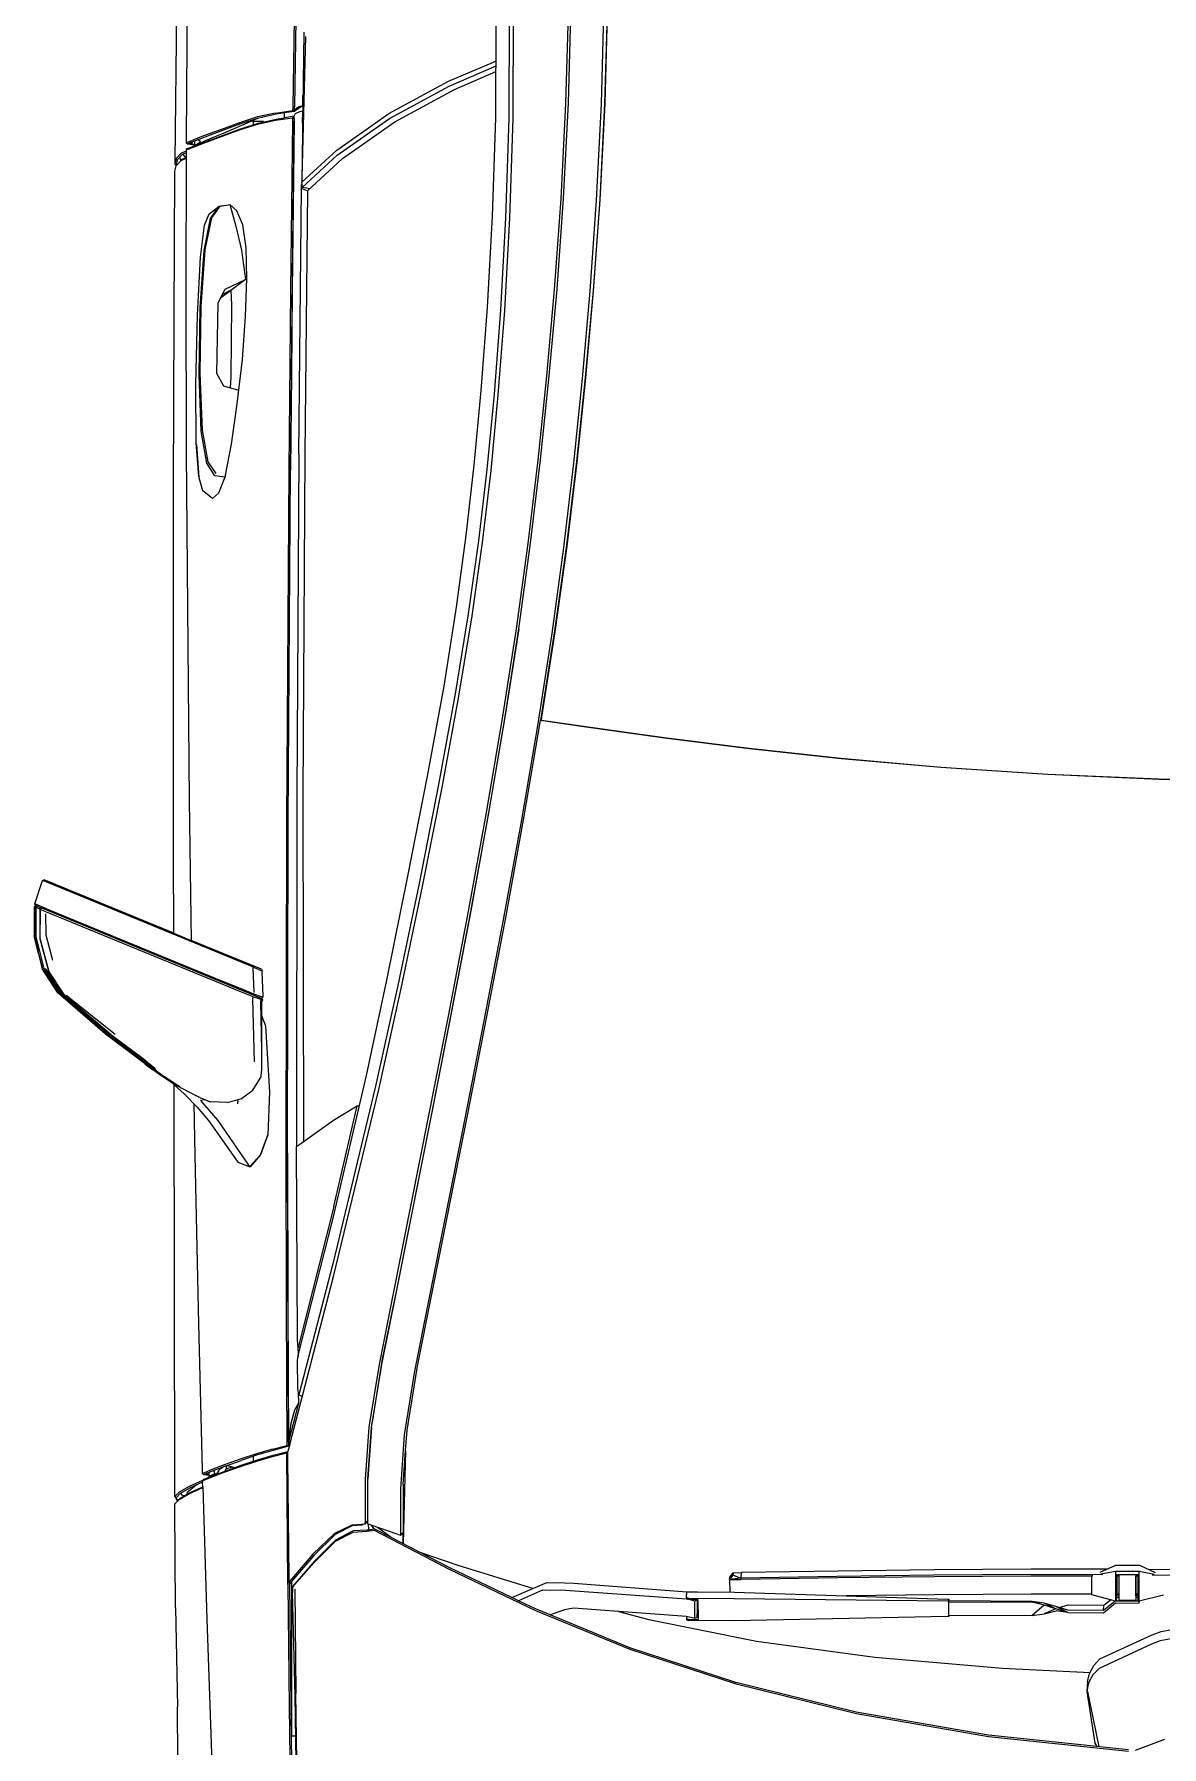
# Model space of a CAD drawing. Header units: millimetres. Extents: x -178823 to 175654, y -172236 to 8261111.
# Drawn here: x 17235 to 18178, y 10410 to 11843 of the extents above; entities that cross this region are included whole.
import ezdxf

# ---------------------------------------------------------------- set-up
doc = ezdxf.new("R2010")
doc.units = ezdxf.units.MM
doc.layers.add('Moveis', color=255, linetype='Continuous', lineweight=13)

msp = doc.modelspace()

# ---------------------------------------------------------------- linework, layer by layer
at = {"layer": 'Moveis', "extrusion": (2.24964e-32, 1.22465e-16, -1)}
for p, q in [((17455.592, 12071.413), (17451.024, 11781.885)), ((17457.04, 12073.057), (17452.441, 11782.012)), ((17363.185, 11919.769), (17361.913, 11754.927)), ((17353.895, 11861.946), (17352.56, 11737.121)), ((17635.41, 11772.174), (17635.727, 11860.489)), ((17681.584, 11868.933), (17679.297, 11784.697)), ((17681.609, 11784.883), (17683.868, 11869.046)), ((17711.241, 11869.991), (17708.997, 11784.43)), ((17714.211, 11870.075), (17711.922, 11784.651)), ((17712.317, 11784.563), (17714.591, 11870.094)), ((17620.808, 11772.822), (17621.343, 11856.007)), ((17632.132, 11859.367), (17631.757, 11772.122)), ((17460.327, 11844.352), (17458.741, 11718.805)), ((17461.629, 11840.837), (17458.793, 11722.906)), ((17581.273, 11803.364), (17618.902, 11819.314)), ((17618.902, 11819.314), (17621.113, 11820.267)), ((17531.498, 11776.235), (17581.273, 11803.364)), ((17581.842, 11799.272), (17621.087, 11816.181)), ((17586.274, 11796.384), (17621.056, 11811.358)), ((17459.308, 11791.318), (17459.17, 11782.735)), ((17532.021, 11772.104), (17581.842, 11799.272)), ((17536.409, 11769.229), (17586.274, 11796.384)), ((17436.727, 11776.68), (17421.612, 11773.436)), ((17437.385, 11775.67), (17422.392, 11772.416)), ((17436.727, 11776.68), (17450.991, 11778.862)), ((17444.241, 11776.727), (17437.385, 11775.67)), ((17444.186, 11772.692), (17444.241, 11776.727)), ((17452.377, 11777.982), (17444.241, 11776.727)), ((17451.024, 11781.885), (17450.991, 11778.862)), ((17450.991, 11778.862), (17452.377, 11777.982)), ((17452.33, 11773.951), (17453.464, 11776.199)), ((17452.387, 11778.026), (17452.377, 11777.982)), ((17459.17, 11782.735), (17452.387, 11778.026)), ((17452.387, 11778.026), (17452.441, 11782.012)), ((17453.521, 11780.33), (17452.387, 11778.026)), ((17453.464, 11776.199), (17456.359, 11777.772)), ((17456.419, 11781.899), (17453.521, 11780.33)), ((17456.359, 11777.772), (17459.115, 11778.61)), ((17459.17, 11782.735), (17456.419, 11781.899)), ((17459.115, 11778.61), (17459.008, 11768.501)), ((17487.86, 11745.694), (17531.498, 11776.235)), ((17679.297, 11784.697), (17675.218, 11704.945)), ((17677.566, 11705.257), (17681.609, 11784.883)), ((17708.997, 11784.43), (17704.967, 11703.937)), ((17711.922, 11784.651), (17707.829, 11704.359)), ((17708.243, 11704.171), (17712.317, 11784.563)), ((17391.505, 11763.028), (17376.492, 11757.49)), ((17392.407, 11762.006), (17377.414, 11756.471)), ((17394.703, 11760.497), (17377.93, 11753.364)), ((17391.464, 11756.967), (17406.462, 11762.549)), ((17406.538, 11768.637), (17391.505, 11763.028)), ((17392.382, 11757.971), (17407.352, 11763.559)), ((17407.4, 11767.614), (17392.407, 11762.006)), ((17421.705, 11772.196), (17394.703, 11760.497)), ((17406.462, 11762.549), (17421.513, 11767.344)), ((17421.612, 11773.436), (17406.538, 11768.637)), ((17407.352, 11763.559), (17422.328, 11768.36)), ((17422.392, 11772.416), (17407.4, 11767.614)), ((17418.067, 11769.938), (17414.837, 11769.22)), ((17418.067, 11770.62), (17418.067, 11766.994)), ((17418.067, 11769.938), (17426.731, 11769.938)), ((17421.513, 11767.344), (17436.627, 11770.61)), ((17422.328, 11768.36), (17437.32, 11771.63)), ((17426.169, 11772.929), (17424.757, 11772.929)), ((17436.627, 11770.61), (17450.918, 11772.806)), ((17437.32, 11771.63), (17444.186, 11772.692)), ((17452.33, 11773.951), (17444.186, 11772.692)), ((17450.887, 11769.782), (17449.199, 11628.315)), ((17452.282, 11769.921), (17450.592, 11628.02)), ((17450.918, 11772.806), (17450.887, 11769.782)), ((17452.33, 11773.951), (17450.918, 11772.806)), ((17451.731, 11718.03), (17452.282, 11769.921)), ((17452.31, 11771.837), (17452.282, 11769.921)), ((17452.31, 11771.837), (17452.332, 11773.902)), ((17452.332, 11773.902), (17452.33, 11773.951)), ((17488.327, 11741.511), (17532.021, 11772.104)), ((17492.654, 11738.647), (17536.409, 11769.229)), ((17618.115, 11690.491), (17620.808, 11772.822)), ((17631.757, 11772.122), (17629.085, 11688.993)), ((17632.754, 11688.846), (17635.41, 11772.174)), ((17361.871, 11746.062), (17361.858, 11743.05)), ((17363.063, 11747.077), (17361.871, 11746.062)), ((17361.871, 11746.062), (17363.55, 11746.577)), ((17361.913, 11754.927), (17361.898, 11751.863)), ((17363.573, 11752.396), (17361.898, 11751.863)), ((17361.898, 11751.863), (17363.09, 11750.882)), ((17363.063, 11747.077), (17364.477, 11747.568)), ((17364.503, 11751.378), (17363.09, 11750.882)), ((17363.09, 11750.882), (17367.601, 11750.343)), ((17363.55, 11746.577), (17376.482, 11751.459)), ((17376.492, 11757.49), (17363.573, 11752.396)), ((17364.477, 11747.568), (17377.41, 11752.455)), ((17377.414, 11756.471), (17364.503, 11751.378)), ((17364.867, 11751.522), (17366.676, 11751.314)), ((17366.677, 11752.235), (17366.676, 11751.314)), ((17366.676, 11751.314), (17369.001, 11749.607)), ((17367.601, 11750.343), (17369.048, 11749.295)), ((17368.881, 11749.416), (17368.73, 11749.175)), ((17369.001, 11749.607), (17368.923, 11749.483)), ((17369, 11753.152), (17368.999, 11752.696)), ((17368.999, 11752.696), (17369.001, 11749.607)), ((17369.001, 11749.721), (17370.141, 11750.19)), ((17369.001, 11749.607), (17369.24, 11749.368)), ((17370.141, 11750.19), (17373.985, 11752.696)), ((17371.536, 11750.272), (17371.365, 11750.171)), ((17377.93, 11753.364), (17371.536, 11750.272)), ((17373.985, 11752.696), (17371.922, 11754.304)), ((17376.482, 11751.459), (17391.464, 11756.967)), ((17377.41, 11752.455), (17392.382, 11757.971)), ((17380.346, 11754.392), (17381.793, 11754.07)), ((17487.86, 11745.694), (17458.741, 11718.805)), ((17352.472, 11728.082), (17353.427, 11732.583)), ((17353.469, 11738.608), (17352.514, 11734.114)), ((17352.56, 11737.121), (17352.514, 11734.114)), ((17352.514, 11734.114), (17353.491, 11732.653)), ((17353.427, 11732.583), (17357.62, 11737.086)), ((17357.661, 11743.103), (17353.469, 11738.608)), ((17354.449, 11737.591), (17353.497, 11733.096)), ((17353.497, 11733.096), (17353.667, 11732.841)), ((17358.634, 11742.085), (17354.449, 11737.591)), ((17357.545, 11737.121), (17356.598, 11739.898)), ((17357.59, 11737.054), (17357.545, 11737.121)), ((17357.62, 11737.086), (17361.849, 11738.875)), ((17357.62, 11737.086), (17358.613, 11738.08)), ((17361.866, 11744.827), (17357.661, 11743.103)), ((17358.613, 11738.08), (17361.85, 11739.449)), ((17361.86, 11743.409), (17358.634, 11742.085)), ((17359.261, 11742.342), (17361.458, 11739.283)), ((17361.858, 11743.05), (17361.598, 11628.185)), ((17488.327, 11741.511), (17459.187, 11714.592)), ((17463.411, 11711.663), (17492.654, 11738.647)), ((17351.813, 11605.379), (17352.472, 11728.082)), ((17449.151, 11478.116), (17451.731, 11718.03)), ((17451.663, 11717.969), (17451.73, 11717.969)), ((17451.664, 11718.005), (17451.731, 11718.03)), ((17458.438, 11714.535), (17458.465, 11717.043)), ((17458.484, 11718.834), (17458.483, 11718.748)), ((17459.187, 11714.592), (17458.741, 11718.805)), ((17451.649, 11710.4), (17451.574, 11710.442)), ((17451.704, 11715.478), (17451.634, 11715.486)), ((17456.083, 11491.435), (17458.431, 11713.893)), ((17458.431, 11713.893), (17458.438, 11714.535)), ((17458.431, 11713.893), (17463.411, 11711.663)), ((17458.438, 11714.535), (17458.894, 11714.256)), ((17459.187, 11714.592), (17458.44, 11714.68)), ((17459.187, 11714.592), (17465.375, 11713.475)), ((17463.411, 11711.663), (17461.102, 11491.324)), ((17675.218, 11704.945), (17669.733, 11629.068)), ((17672.113, 11629.5), (17677.566, 11705.257)), ((17704.967, 11703.937), (17699.544, 11627.612)), ((17707.829, 11704.359), (17702.318, 11628.299)), ((17702.759, 11628.005), (17708.243, 11704.171)), ((17376.948, 11661.816), (17382.362, 11688.533)), ((17377.163, 11682.983), (17381.072, 11692.281)), ((17377.792, 11662.396), (17383.375, 11688.947)), ((17381.072, 11692.281), (17389.273, 11698.399)), ((17382.362, 11688.533), (17389.273, 11698.399)), ((17383.375, 11688.947), (17390.47, 11698.728)), ((17389.273, 11698.399), (17391.149, 11698.965)), ((17390.47, 11698.728), (17389.273, 11698.399)), ((17390.47, 11698.728), (17397.25, 11699.953)), ((17391.149, 11698.965), (17397.216, 11699.947)), ((17397.25, 11699.953), (17398.32, 11700.125)), ((17404.179, 11694.995), (17398.32, 11700.125)), ((17398.32, 11700.125), (17403.6, 11682.138)), ((17398.935, 11698.03), (17399.074, 11697.951)), ((17409.195, 11683.07), (17404.179, 11694.995)), ((17613.871, 11614.046), (17618.115, 11690.491)), ((17629.085, 11688.993), (17624.76, 11611.84)), ((17628.408, 11611.482), (17632.754, 11688.846)), ((17373.79, 11656.187), (17377.163, 11682.983)), ((17403.6, 11682.138), (17408.221, 11661.944)), ((17412.029, 11664.009), (17409.195, 11683.07)), ((17451.29, 11686.665), (17451.394, 11686.655)), ((17373.632, 11614.152), (17376.948, 11661.816)), ((17374.394, 11614.883), (17377.792, 11662.396)), ((17408.221, 11661.944), (17411.529, 11637.335)), ((17412.63, 11638.233), (17412.029, 11664.009)), ((17371.283, 11607.596), (17373.79, 11656.187)), ((17394.634, 11629.466), (17411.529, 11637.335)), ((17411.529, 11637.335), (17400.504, 11629.166)), ((17411.576, 11606.582), (17412.63, 11638.233)), ((17361.598, 11628.185), (17361.883, 11493.058)), ((17387.664, 11558.711), (17388.583, 11617.988)), ((17388.583, 11617.988), (17394.634, 11629.466)), ((17399.268, 11628.249), (17390.611, 11621.835)), ((17400.504, 11629.166), (17392.288, 11625.017)), ((17400.504, 11629.166), (17399.268, 11628.249)), ((17399.268, 11628.249), (17399.877, 11616.198)), ((17449.199, 11628.315), (17447.761, 11478.633)), ((17450.592, 11628.02), (17449.922, 11558.31)), ((17669.733, 11629.068), (17663.224, 11556.475)), ((17665.625, 11556.94), (17672.113, 11629.5)), ((17699.544, 11627.612), (17693.096, 11554.567)), ((17702.318, 11628.299), (17695.754, 11555.575)), ((17696.232, 11555.162), (17702.759, 11628.005)), ((17351.439, 11464.485), (17351.813, 11605.379)), ((17370.024, 11550.054), (17371.283, 11607.596)), ((17372.74, 11558.115), (17373.632, 11614.152)), ((17373.524, 11558.986), (17374.394, 11614.883)), ((17399.877, 11616.198), (17399.261, 11555.976)), ((17408.939, 11570.456), (17411.576, 11606.582)), ((17608.593, 11544.527), (17613.871, 11614.046)), ((17624.76, 11611.84), (17619.409, 11541.658)), ((17623.023, 11541.056), (17628.408, 11611.482)), ((17404.688, 11533.466), (17408.939, 11570.456)), ((17370.381, 11500.772), (17370.024, 11550.054)), ((17374.566, 11510.516), (17372.74, 11558.115)), ((17375.443, 11511.474), (17373.524, 11558.986)), ((17393.391, 11548.274), (17387.664, 11558.711)), ((17405.967, 11544.6), (17393.391, 11548.274)), ((17399.261, 11555.976), (17398.674, 11546.731)), ((17449.922, 11558.31), (17449.151, 11478.116)), ((17449.922, 11558.31), (17449.922, 11549.87)), ((17663.224, 11556.475), (17655.944, 11486.324)), ((17658.344, 11486.667), (17665.625, 11556.94)), ((17693.096, 11554.567), (17685.846, 11483.748)), ((17695.754, 11555.575), (17688.376, 11485.136)), ((17688.894, 11484.584), (17696.232, 11555.162)), ((17399.925, 11499.799), (17404.688, 11533.466)), ((17602.82, 11482.18), (17608.593, 11544.527)), ((17619.409, 11541.658), (17613.437, 11478.538)), ((17616.966, 11477.617), (17623.023, 11541.056)), ((17379.246, 11483.905), (17374.566, 11510.516)), ((17380.2, 11484.923), (17375.443, 11511.474)), ((17361.883, 11493.058), (17364.341, 11201.71)), ((17372.544, 11472.672), (17370.381, 11500.772)), ((17370.48, 11499.49), (17372.427, 11471.851)), ((17394.797, 11473.743), (17399.925, 11499.799)), ((17456.083, 11491.435), (17454.507, 11206.28)), ((17461.102, 11491.324), (17459.603, 11206.147)), ((17385.988, 11473.146), (17379.246, 11483.905)), ((17386.99, 11475.141), (17380.2, 11484.923)), ((17394.797, 11473.743), (17394.191, 11472.203)), ((17447.761, 11478.633), (17445.889, 11184.548)), ((17447.28, 11184.016), (17449.151, 11478.116)), ((17596.11, 11423.406), (17602.82, 11482.18)), ((17613.437, 11478.538), (17606.493, 11418.818)), ((17609.909, 11417.5), (17616.966, 11477.617)), ((17655.944, 11486.324), (17647.622, 11416.694)), ((17649.999, 11416.813), (17658.344, 11486.667)), ((17685.846, 11483.748), (17677.515, 11413.366)), ((17688.376, 11485.136), (17679.931, 11415.187)), ((17680.483, 11414.48), (17688.894, 11484.584)), ((17351.423, 11156.281), (17351.439, 11464.485)), ((17372.427, 11471.851), (17375.673, 11460.93)), ((17375.953, 11460.667), (17375.673, 11460.93)), ((17384.011, 11454.165), (17375.953, 11460.667)), ((17394.191, 11472.203), (17385.988, 11473.146)), ((17394.191, 11472.203), (17388.914, 11458.658)), ((17384.011, 11454.165), (17388.914, 11458.658)), ((17588.014, 11363.424), (17596.11, 11423.406)), ((17606.493, 11418.818), (17597.918, 11357.851)), ((17601.146, 11356.12), (17609.909, 11417.5)), ((17647.622, 11416.694), (17637.847, 11345.387)), ((17640.193, 11345.285), (17649.999, 11416.813)), ((17677.515, 11413.366), (17667.709, 11341.431)), ((17679.931, 11415.187), (17670.052, 11343.702)), ((17670.627, 11342.841), (17680.483, 11414.48)), ((17577.598, 11297.372), (17588.014, 11363.424)), ((17597.918, 11357.851), (17586.956, 11290.971)), ((17589.978, 11288.896), (17601.146, 11356.12)), ((17637.847, 11345.387), (17626.206, 11270.222)), ((17628.526, 11269.99), (17640.193, 11345.285)), ((17640.193, 11345.285), (17628.881, 11272.959)), ((17667.709, 11341.431), (17656.05, 11265.936)), ((17670.052, 11343.702), (17658.372, 11268.629)), ((17659.546, 11271.473), (17670.627, 11342.841)), ((17563.834, 11221.997), (17577.598, 11297.372)), ((17586.956, 11290.971), (17573.026, 11214.966)), ((17575.954, 11212.648), (17589.978, 11288.896)), ((17628.881, 11272.959), (17615.16, 11192.945)), ((17626.206, 11270.222), (17612.474, 11189.839)), ((17614.785, 11189.604), (17628.526, 11269.99)), ((17656.05, 11265.936), (17642.339, 11185.581)), ((17644.682, 11188.635), (17658.372, 11268.629)), ((17658.372, 11268.629), (17659.11, 11268.636)), ((17694.514, 11263.322), (17658.372, 11268.629)), ((17659.11, 11268.636), (17659.546, 11271.473)), ((17694.244, 11263.467), (17659.11, 11268.636)), ((17761.685, 11254.059), (17694.244, 11263.467)), ((17761.96, 11253.925), (17694.514, 11263.322)), ((17832.846, 11245.089), (17761.685, 11254.059)), ((17833.106, 11244.966), (17761.96, 11253.925)), ((17909.622, 11236.776), (17832.846, 11245.089)), ((17909.85, 11236.659), (17833.106, 11244.966)), ((17993.282, 11229.397), (17909.622, 11236.776)), ((17993.467, 11229.279), (17909.85, 11236.659)), ((17547.743, 11139.9), (17563.834, 11221.997)), ((18082.578, 11223.446), (17993.282, 11229.397)), ((18082.71, 11223.326), (17993.467, 11229.279)), ((18175.624, 11219.474), (18082.578, 11223.446)), ((18175.694, 11219.349), (18082.71, 11223.326)), ((18270.536, 11218.028), (18175.624, 11219.474)), ((18270.536, 11217.902), (18175.694, 11219.349)), ((17364.341, 11201.71), (17366.207, 11084.704)), ((17454.507, 11206.28), (17454.271, 10912.192)), ((17459.603, 11206.147), (17459.944, 10916.209)), ((17573.026, 11214.966), (17556.743, 11132.331)), ((17559.596, 11129.832), (17575.954, 11212.648)), ((17612.474, 11189.839), (17597.181, 11106.021)), ((17599.496, 11105.867), (17614.785, 11189.604)), ((17615.16, 11192.945), (17599.907, 11109.5)), ((17629.474, 11105.324), (17644.682, 11188.635)), ((17445.889, 11184.548), (17445.334, 10906.939)), ((17446.727, 10906.756), (17447.28, 11184.016)), ((17642.339, 11185.581), (17627.092, 11101.973)), ((17351.532, 11090.74), (17351.423, 11156.281)), ((17235.6, 11116.093), (17241.564, 11133.819)), ((17241.564, 11133.819), (17241.943, 11134.741)), ((17241.943, 11134.741), (17243.249, 11135.281)), ((17418.138, 11062.264), (17241.943, 11134.741)), ((17351.532, 11090.74), (17243.249, 11135.281)), ((17529.795, 11051.502), (17547.743, 11139.9)), ((17556.743, 11132.331), (17538.977, 11046.985)), ((17541.67, 11044.317), (17559.596, 11129.832)), ((17235.269, 11115.153), (17235.6, 11116.093)), ((17235.831, 11113.859), (17234.848, 11112.856)), ((17234.848, 11112.856), (17234.856, 11088.676)), ((17234.876, 11112.844), (17234.848, 11112.856)), ((17234.964, 11112.811), (17234.876, 11112.844)), ((17234.963, 11088.761), (17234.964, 11112.811)), ((17235.831, 11113.859), (17234.964, 11112.811)), ((17234.964, 11112.811), (17236.091, 11112.348)), ((17235.831, 11113.859), (17235.269, 11115.153)), ((17244.665, 11111.271), (17235.269, 11115.153)), ((17237.202, 11113.295), (17235.831, 11113.859)), ((17237.202, 11113.295), (17236.091, 11112.348)), ((17236.097, 11088.049), (17236.091, 11112.348)), ((17236.329, 11088.072), (17236.336, 11112.247)), ((17237.202, 11113.295), (17236.336, 11112.247)), ((17236.336, 11112.247), (17239.504, 11110.944)), ((17237.202, 11113.295), (17240.615, 11111.892)), ((17239.504, 11110.944), (17240.615, 11111.892)), ((17239.504, 11110.944), (17239.513, 11086.117)), ((17239.922, 11086.197), (17239.954, 11108.766)), ((17239.949, 11110.765), (17240.615, 11111.892)), ((17239.949, 11110.765), (17240.262, 11110.63)), ((17239.954, 11108.766), (17239.949, 11110.765)), ((17240.262, 11110.63), (17244.256, 11108.964)), ((17424.936, 11036.073), (17240.615, 11111.892)), ((17240.616, 11111.228), (17240.616, 11111.006)), ((17244.256, 11108.964), (17390.446, 11048.864)), ((17244.296, 11106.938), (17244.549, 11089.199)), ((17244.665, 11111.271), (17390.99, 11051.077)), ((17597.181, 11106.021), (17581.037, 11021.319)), ((17583.363, 11021.279), (17599.496, 11105.867)), ((17599.907, 11109.5), (17583.809, 11025.165)), ((17627.092, 11101.973), (17610.99, 11017.464)), ((17613.41, 11021.075), (17629.474, 11105.324)), ((17234.9, 11088.368), (17234.856, 11088.676)), ((17234.856, 11088.676), (17236.486, 11082.092)), ((17235.041, 11087.396), (17234.9, 11088.368)), ((17234.9, 11088.368), (17236.486, 11082.092)), ((17241.884, 11060.729), (17234.963, 11088.761)), ((17238.531, 11073.828), (17235.041, 11087.396)), ((17238.711, 11077.267), (17235.985, 11088.328)), ((17236.097, 11088.049), (17243.173, 11060.038)), ((17243.359, 11060.096), (17236.329, 11088.072)), ((17244.549, 11089.199), (17250.117, 11068.227)), ((17351.532, 11090.74), (17366.207, 11084.704)), ((17236.486, 11082.092), (17238.074, 11075.606)), ((17238.531, 11073.828), (17241.652, 11061.22)), ((17239.513, 11086.117), (17247.006, 11058.152)), ((17247.297, 11058.344), (17239.922, 11086.197)), ((17392.055, 11074.072), (17366.207, 11084.704)), ((17392.081, 11074.061), (17392.055, 11074.072)), ((17424.962, 11060.536), (17392.081, 11074.061)), ((17241.652, 11061.22), (17241.834, 11060.931)), ((17254.509, 11040.719), (17241.884, 11060.729)), ((17243.173, 11060.038), (17255.938, 11040.073)), ((17243.821, 11059.369), (17243.359, 11060.096)), ((17245.319, 11056.993), (17243.821, 11059.369)), ((17244.027, 11061.471), (17244.408, 11060.36)), ((17244.863, 11060.101), (17244.408, 11060.36)), ((17244.408, 11060.36), (17245.846, 11058.069)), ((17244.863, 11060.101), (17245.886, 11058.423)), ((17245.744, 11058.717), (17244.863, 11060.101)), ((17255.13, 11043.938), (17245.744, 11058.717)), ((17245.81, 11057.755), (17245.744, 11058.717)), ((17246.027, 11058.27), (17246.031, 11057.654)), ((17247.006, 11058.152), (17260.234, 11038.261)), ((17260.399, 11038.527), (17247.297, 11058.344)), ((17418.138, 11062.264), (17417.759, 11061.342)), ((17417.759, 11061.342), (17418.555, 11041.064)), ((17418.138, 11062.264), (17424.197, 11059.772)), ((17424.197, 11059.772), (17423.818, 11058.85)), ((17424.197, 11059.772), (17425.507, 11059.233)), ((17424.962, 11060.536), (17425.507, 11059.233)), ((17425.507, 11059.233), (17425.128, 11058.311)), ((17425.128, 11058.311), (17425.911, 11038.085)), ((17256.061, 11040.136), (17245.319, 11056.993)), ((17251.074, 11049.679), (17245.81, 11057.755)), ((17246.031, 11057.654), (17255.2, 11043.522)), ((17250.17, 11051.126), (17249.74, 11051.816)), ((17250.39, 11050.829), (17251.034, 11049.803)), ((17257.512, 11039.361), (17251.074, 11049.679)), ((17252.493, 11047.477), (17251.89, 11048.37)), ((17252.493, 11047.477), (17257.563, 11039.398)), ((17257.664, 11039.458), (17253.25, 11046.271)), ((17258.964, 11038.973), (17255.13, 11043.938)), ((17390.446, 11048.864), (17406.394, 11042.34)), ((17390.99, 11051.077), (17407.006, 11044.58)), ((17407.006, 11044.58), (17418.316, 11040.102)), ((17512.631, 10971.733), (17529.795, 11051.502)), ((17538.977, 11046.985), (17520.403, 10962.879)), ((17522.939, 10959.966), (17541.67, 11044.317)), ((17294.035, 11006.478), (17254.509, 11040.719)), ((17255.2, 11043.522), (17258.9, 11038.817)), ((17255.938, 11040.073), (17295.679, 11005.754)), ((17295.767, 11005.804), (17256.061, 11040.136)), ((17257.563, 11039.398), (17297.57, 11004.967)), ((17297.636, 11005.034), (17257.664, 11039.458)), ((17258.9, 11038.817), (17297.908, 11005.385)), ((17299.273, 11004.368), (17258.964, 11038.973)), ((17260.234, 11038.261), (17300.988, 11003.534)), ((17301.117, 11003.889), (17260.399, 11038.527)), ((17261.458, 11038.868), (17302.467, 11006.112)), ((17406.394, 11042.34), (17417.8, 11037.8)), ((17417.8, 11037.8), (17417.455, 11035.783)), ((17417.455, 11035.783), (17418.813, 10983.158)), ((17417.8, 11037.8), (17424.444, 11035.405)), ((17418.316, 11040.102), (17424.648, 11037.621)), ((17424.444, 11035.405), (17424.168, 11033.339)), ((17424.168, 11033.339), (17424.958, 10992.942)), ((17424.444, 11035.405), (17425.816, 11035.08)), ((17425.816, 11035.08), (17424.591, 11035.605)), ((17424.648, 11037.621), (17425.922, 11037.087)), ((17425.816, 11035.08), (17424.828, 11033.064)), ((17424.828, 11033.064), (17424.958, 10992.942)), ((17425.922, 11037.087), (17424.936, 11036.073)), ((17424.936, 11036.073), (17425.816, 11035.08)), ((17425.911, 11038.085), (17425.922, 11037.087)), ((17424.864, 11021.937), (17428.417, 11013.204)), ((17581.037, 11021.319), (17564.75, 10938.277)), ((17567.094, 10938.343), (17583.363, 11021.279)), ((17583.809, 11025.165), (17567.559, 10942.511)), ((17610.99, 11017.464), (17594.717, 10934.433)), ((17597.156, 10938.324), (17613.41, 11021.075)), ((17337.87, 10973.529), (17294.035, 11006.478)), ((17295.679, 11005.754), (17339.616, 10972.792)), ((17335.82, 10975.733), (17295.767, 11005.804)), ((17297.57, 11004.967), (17341.644, 10971.969)), ((17299.037, 11003.911), (17297.593, 11004.996)), ((17341.689, 10972.018), (17297.636, 11005.034)), ((17298.198, 11005.167), (17297.908, 11005.385)), ((17298.198, 11005.167), (17299.262, 11004.256)), ((17299.262, 11004.256), (17333.962, 10978.373)), ((17299.316, 11004.328), (17299.273, 11004.368)), ((17301.957, 11002.346), (17299.316, 11004.328)), ((17300.988, 11003.534), (17301.273, 11003.337)), ((17325.952, 10985.507), (17301.117, 11003.889)), ((17301.273, 11003.337), (17325.613, 10985.224)), ((17333.279, 10978.99), (17301.957, 11002.346)), ((17428.417, 11013.204), (17431.552, 10957.727)), ((17424.958, 10992.942), (17424.999, 10976.102)), ((17325.613, 10985.224), (17328.616, 10982.943)), ((17329.459, 10982.643), (17325.952, 10985.507)), ((17327.347, 10981.548), (17333.996, 10976.542)), ((17328.616, 10982.943), (17334.321, 10978.362)), ((17335.712, 10977.39), (17329.459, 10982.643)), ((17334.613, 10978.093), (17333.279, 10978.99)), ((17333.993, 10978.51), (17333.962, 10978.373)), ((17333.962, 10978.373), (17336.417, 10976.715)), ((17334.321, 10978.362), (17334.613, 10978.093)), ((17334.613, 10978.093), (17334.854, 10978.111)), ((17336.417, 10976.715), (17335.712, 10977.39)), ((17335.952, 10975.541), (17335.82, 10975.733)), ((17339.685, 10972.826), (17335.82, 10975.733)), ((17337.47, 10974.492), (17337.336, 10974.503)), ((17337.759, 10974.274), (17337.912, 10974.07)), ((17338.963, 10972.902), (17337.87, 10973.529)), ((17338.963, 10972.902), (17338.197, 10973.395)), ((17338.371, 10973.814), (17338.389, 10973.713)), ((17347.51, 10967.436), (17338.963, 10972.902)), ((17339.616, 10972.792), (17340.919, 10971.905)), ((17347.325, 10967.603), (17339.685, 10972.826)), ((17341.644, 10971.969), (17352.499, 10964.746)), ((17352.828, 10964.6), (17341.689, 10972.018)), ((17424.999, 10976.102), (17423.96, 10969.632)), ((17340.919, 10971.905), (17340.954, 10971.884)), ((17340.954, 10971.884), (17341.603, 10971.439)), ((17341.603, 10971.439), (17341.652, 10971.41)), ((17341.652, 10971.41), (17342.054, 10971.131)), ((17342.115, 10971.096), (17342.054, 10971.131)), ((17342.115, 10971.096), (17347.51, 10967.436)), ((17350.936, 10965.434), (17347.325, 10967.603)), ((17347.6, 10967.354), (17347.51, 10967.436)), ((17347.6, 10967.354), (17349.005, 10966.51)), ((17349.005, 10966.51), (17360.322, 10956.384)), ((17349.005, 10966.51), (17351.925, 10964.784)), ((17355.018, 10963.121), (17350.936, 10965.434)), ((17352.46, 10622.566), (17351.745, 10964.059)), ((17351.925, 10964.784), (17356.836, 10962)), ((17351.925, 10964.784), (17352.419, 10964.459)), ((17352.419, 10964.459), (17357.746, 10961.44)), ((17352.499, 10964.746), (17354.604, 10963.441)), ((17356.096, 10962.573), (17352.828, 10964.6)), ((17354.665, 10963.461), (17354.604, 10963.441)), ((17354.604, 10963.441), (17355.018, 10963.121)), ((17355.165, 10963.151), (17355.018, 10963.121)), ((17356.836, 10962), (17356.096, 10962.573)), ((17357.746, 10961.44), (17370.612, 10954.652)), ((17408.274, 10952.34), (17417.689, 10959.531)), ((17417.689, 10959.531), (17423.96, 10969.632)), ((17431.552, 10957.727), (17430.367, 10922.075)), ((17484.612, 10851.187), (17512.631, 10971.733)), ((17520.403, 10962.879), (17484.617, 10814.257)), ((17485.104, 10803.568), (17522.939, 10959.966)), ((17360.322, 10956.384), (17371.047, 10945.071)), ((17368.263, 10955.791), (17368.264, 10955.729)), ((17368.389, 10947.875), (17369.075, 10904.878)), ((17372.035, 10953.811), (17370.267, 10954.589)), ((17370.82, 10954.529), (17370.612, 10954.652)), ((17370.851, 10954.525), (17370.82, 10954.529)), ((17372.035, 10953.811), (17370.851, 10954.525)), ((17373.329, 10953.218), (17370.851, 10954.525)), ((17371.047, 10945.071), (17380.556, 10933.993)), ((17372.035, 10953.811), (17372.232, 10953.797)), ((17373.329, 10953.218), (17381.97, 10949.659)), ((17377.999, 10951.295), (17373.816, 10950.645)), ((17373.816, 10950.645), (17388.361, 10934.064)), ((17396.393, 10949.051), (17381.97, 10949.659)), ((17396.393, 10949.051), (17408.274, 10952.34)), ((17405.172, 10951.481), (17404.727, 10948.087)), ((17405.011, 10951.437), (17404.727, 10948.087)), ((17485.195, 10934.348), (17502.079, 10944.754)), ((17485.501, 10862.212), (17504.903, 10946.309)), ((17502.079, 10944.754), (17504.903, 10946.309)), ((17504.903, 10946.309), (17506.722, 10946.309)), ((17380.556, 10933.993), (17404.629, 10900.06)), ((17388.361, 10934.064), (17414.059, 10896.59)), ((17455.959, 10913.347), (17485.195, 10934.348)), ((17564.75, 10938.277), (17534.918, 10787.848)), ((17537.244, 10787.925), (17567.094, 10938.343)), ((17567.559, 10942.511), (17537.715, 10792.408)), ((17594.717, 10934.433), (17564.697, 10783.132)), ((17567.131, 10787.281), (17597.156, 10938.324)), ((17430.367, 10922.075), (17424.037, 10905.25)), ((17424.196, 10905.253), (17430.367, 10922.075)), ((17369.075, 10904.878), (17372.152, 10764.069)), ((17424.037, 10905.25), (17414.933, 10895.249)), ((17424.196, 10905.253), (17415.667, 10895.5)), ((17445.334, 10906.939), (17445.538, 10777.848)), ((17446.727, 10906.756), (17446.931, 10777.9)), ((17447.208, 10740.587), (17446.727, 10906.756)), ((17454.271, 10912.192), (17455.959, 10913.347)), ((17455.183, 10751.877), (17454.271, 10912.192)), ((17404.629, 10900.06), (17405.373, 10899.008)), ((17414.933, 10895.249), (17405.373, 10899.008)), ((17414.059, 10896.59), (17414.933, 10895.249)), ((17414.933, 10895.249), (17415.667, 10895.5)), ((17485.501, 10862.212), (17455.527, 10744.085)), ((17456.331, 10740.787), (17484.612, 10851.187)), ((17448.546, 10662.987), (17485.104, 10803.568)), ((17484.617, 10814.257), (17456.553, 10705.827)), ((17534.918, 10787.848), (17523.254, 10729.965)), ((17525.524, 10729.824), (17537.244, 10787.925)), ((17537.715, 10792.408), (17525.972, 10734.404)), ((17555.332, 10728.512), (17567.131, 10787.281)), ((17445.538, 10777.848), (17446.035, 10662.265)), ((17446.931, 10777.9), (17447.414, 10665.609)), ((17564.697, 10783.132), (17552.93, 10724.314)), ((17372.152, 10764.069), (17375.307, 10641.929)), ((17447.041, 10752.359), (17447.174, 10752.464)), ((17455.455, 10745.755), (17455.183, 10751.877)), ((17455.455, 10745.755), (17455.455, 10745.71)), ((17455.455, 10745.71), (17455.521, 10736.5)), ((17455.527, 10744.085), (17455.455, 10745.71)), ((17457.175, 10744.085), (17455.527, 10744.085)), ((17447.092, 10740.49), (17447.208, 10740.587)), ((17447.414, 10665.609), (17447.208, 10740.587)), ((17455.051, 10733.319), (17455.916, 10739.178)), ((17455.195, 10710.011), (17455.051, 10733.319)), ((17455.916, 10739.178), (17456.331, 10740.787)), ((17523.254, 10729.965), (17514.757, 10677.467)), ((17517.023, 10677.37), (17525.524, 10729.824)), ((17525.972, 10734.404), (17517.397, 10681.783)), ((17546.7, 10675.127), (17555.332, 10728.512)), ((17552.93, 10724.314), (17544.372, 10671.138)), ((17456.133, 10704.217), (17455.195, 10710.011)), ((17455.733, 10706.691), (17455.793, 10697.47)), ((17456.553, 10705.827), (17456.133, 10704.217)), ((17459.016, 10703.247), (17456.133, 10704.217)), ((17455.793, 10697.47), (17447.427, 10665.185)), ((17452.648, 10691.612), (17449.337, 10680.659)), ((17455.793, 10697.47), (17452.648, 10691.612)), ((17449.337, 10680.659), (17447.427, 10665.185)), ((17514.757, 10677.467), (17511.505, 10633.648)), ((17513.853, 10633.919), (17517.023, 10677.37)), ((17517.023, 10677.37), (17514.099, 10638.137)), ((17517.023, 10677.37), (17517.397, 10681.783)), ((17545.476, 10658.12), (17546.7, 10675.127)), ((17434.066, 10659.122), (17420.842, 10655.302)), ((17434.693, 10658.151), (17421.54, 10654.323)), ((17434.066, 10659.122), (17446.035, 10662.265)), ((17447.432, 10661.508), (17434.693, 10658.151)), ((17434.728, 10654.048), (17447.064, 10657.305)), ((17447.432, 10661.508), (17446.035, 10662.265)), ((17446.994, 10656.979), (17446.065, 10656.106)), ((17446.993, 10657.035), (17447.064, 10657.305)), ((17447.062, 10651.127), (17446.993, 10657.035)), ((17448.546, 10662.987), (17447.064, 10657.305)), ((17447.427, 10665.185), (17447.414, 10665.609)), ((17447.427, 10665.185), (17447.419, 10664.399)), ((17447.419, 10664.399), (17448.596, 10664.707)), ((17447.419, 10664.399), (17447.432, 10661.508)), ((17448.546, 10662.987), (17447.427, 10662.652)), ((17448.596, 10664.707), (17449.668, 10667.301)), ((17448.596, 10664.707), (17448.994, 10664.707)), ((17544.372, 10671.138), (17541.202, 10625.895)), ((17545.476, 10658.12), (17543.383, 10580.014)), ((17543.421, 10629.575), (17545.476, 10658.12)), ((17394.483, 10646.18), (17384.16, 10642.312)), ((17395.335, 10645.191), (17385.067, 10641.325)), ((17393.751, 10644.594), (17389.445, 10641.929)), ((17407.152, 10650.756), (17394.483, 10646.18)), ((17394.566, 10640.046), (17407.228, 10644.585)), ((17394.576, 10640.804), (17395.359, 10642.591)), ((17395.097, 10641.993), (17395.658, 10642.688)), ((17395.335, 10645.191), (17407.928, 10649.769)), ((17395.335, 10645.191), (17395.359, 10642.591)), ((17395.359, 10642.591), (17400.617, 10644.282)), ((17395.386, 10641.107), (17407.974, 10645.66)), ((17395.545, 10642.547), (17395.544, 10642.651)), ((17396.26, 10645.527), (17402.598, 10643.716)), ((17420.842, 10655.302), (17407.152, 10650.756)), ((17407.228, 10644.585), (17420.915, 10649.128)), ((17421.54, 10654.323), (17407.928, 10649.769)), ((17407.974, 10645.66), (17421.584, 10650.212)), ((17418.067, 10653.161), (17418.067, 10649.035)), ((17420.915, 10649.128), (17434.124, 10652.961)), ((17421.584, 10650.212), (17434.728, 10654.048)), ((17434.124, 10652.961), (17446.065, 10656.106)), ((17446.888, 10545.887), (17446.065, 10656.106)), ((17448.029, 10552.025), (17447.062, 10651.127)), ((17370.691, 10629.205), (17362.41, 10622.566)), ((17375.581, 10632.836), (17364.321, 10627.786)), ((17375.624, 10631.418), (17365.295, 10626.785)), ((17375.307, 10641.929), (17375.398, 10638.92)), ((17377.351, 10639.396), (17375.398, 10638.92)), ((17375.398, 10638.92), (17376.645, 10637.939)), ((17376.777, 10633.923), (17375.58, 10632.89)), ((17375.58, 10632.89), (17377.528, 10633.505)), ((17375.58, 10632.89), (17375.624, 10631.418)), ((17375.738, 10627.694), (17375.624, 10631.418)), ((17378.279, 10638.411), (17376.645, 10637.939)), ((17376.645, 10637.939), (17380.816, 10637.507)), ((17376.777, 10633.923), (17378.405, 10634.547)), ((17384.16, 10642.312), (17377.351, 10639.396)), ((17377.528, 10633.505), (17384.267, 10636.223)), ((17385.067, 10641.325), (17378.279, 10638.411)), ((17378.405, 10634.547), (17385.134, 10637.272)), ((17378.725, 10638.603), (17379.863, 10638.494)), ((17379.863, 10638.494), (17379.851, 10639.086)), ((17380.816, 10637.507), (17379.863, 10638.494)), ((17380.561, 10637.533), (17380.783, 10637.228)), ((17380.783, 10637.228), (17380.958, 10635.581)), ((17380.816, 10637.507), (17381.801, 10636.24)), ((17380.916, 10639.543), (17380.955, 10637.328)), ((17380.96, 10637.056), (17380.955, 10637.328)), ((17381.455, 10636.576), (17385.916, 10638.697)), ((17381.801, 10636.24), (17381.831, 10635.934)), ((17384.267, 10636.223), (17394.566, 10640.046)), ((17387.694, 10638.697), (17384.474, 10637.005)), ((17385.703, 10640.521), (17384.984, 10641.289)), ((17385.134, 10637.272), (17395.386, 10641.107)), ((17385.916, 10638.697), (17385.703, 10640.521)), ((17389.445, 10641.929), (17387.694, 10638.697)), ((17511.505, 10633.648), (17511.588, 10599.235)), ((17513.836, 10599.601), (17513.853, 10633.919)), ((17514.099, 10638.137), (17513.853, 10633.919)), ((17543.421, 10629.575), (17543.323, 10593.296)), ((17352.412, 10613.528), (17355.968, 10617.074)), ((17356.019, 10623.119), (17352.445, 10619.554)), ((17352.445, 10619.554), (17352.46, 10622.566)), ((17352.445, 10619.554), (17353.759, 10617.339)), ((17357.005, 10622.115), (17353.438, 10618.547)), ((17353.438, 10618.547), (17354.751, 10616.328)), ((17354.751, 10616.328), (17353.759, 10617.339)), ((17354.208, 10617.245), (17355.806, 10616.912)), ((17354.751, 10616.328), (17355.138, 10616.247)), ((17355.968, 10617.074), (17364.25, 10621.724)), ((17356.978, 10618.087), (17355.968, 10617.074)), ((17364.321, 10627.786), (17356.019, 10623.119)), ((17356.978, 10618.087), (17365.263, 10622.749)), ((17365.295, 10626.785), (17357.005, 10622.115)), ((17358.755, 10620.341), (17357.535, 10622.414)), ((17360.378, 10620), (17358.755, 10620.341)), ((17362.41, 10622.566), (17363.486, 10621.749)), ((17364.25, 10621.724), (17375.754, 10627.152)), ((17365.263, 10622.749), (17375.738, 10627.694)), ((17375.738, 10627.694), (17379.119, 10516.86)), ((17541.202, 10625.895), (17541.183, 10589.801)), ((17352.389, 10610.505), (17352.412, 10613.528)), ((17352.939, 10526.411), (17352.389, 10610.505)), ((17513.836, 10599.688), (17511.498, 10596.376)), ((17513.847, 10596.684), (17513.836, 10599.601)), ((17486.068, 10588.694), (17467.889, 10571.304)), ((17486.631, 10587.698), (17468.603, 10570.121)), ((17500.461, 10595.608), (17486.068, 10588.694)), ((17500.826, 10594.902), (17486.631, 10587.698)), ((17486.785, 10582.066), (17501.629, 10589.836)), ((17487.24, 10583.33), (17501.816, 10590.978)), ((17508.615, 10596.145), (17500.461, 10595.608)), ((17508.874, 10595.566), (17500.826, 10594.902)), ((17501.629, 10589.836), (17513.17, 10590.423)), ((17501.816, 10590.978), (17513.246, 10591.538)), ((17511.498, 10596.376), (17508.615, 10596.145)), ((17508.615, 10596.145), (17508.874, 10595.566)), ((17509.657, 10596.229), (17508.874, 10595.566)), ((17511.588, 10599.235), (17511.498, 10596.376)), ((17513.17, 10590.423), (17519.22, 10591.364)), ((17513.246, 10591.538), (17514.456, 10591.749)), ((17516.768, 10595.633), (17513.847, 10596.684)), ((17514.167, 10596.569), (17514.456, 10591.749)), ((17514.456, 10591.749), (17519.136, 10592.563)), ((17538.281, 10587.945), (17516.768, 10595.633)), ((17519.136, 10592.563), (17517.033, 10595.539)), ((17533.27, 10585.248), (17519.136, 10592.563)), ((17519.22, 10591.364), (17581.899, 10558.847)), ((17533.27, 10585.248), (17522.064, 10593.741)), ((17556.663, 10573.141), (17533.27, 10585.248)), ((17541.202, 10586.893), (17538.281, 10587.945)), ((17541.183, 10589.801), (17541.202, 10586.893)), ((17543.319, 10589.414), (17541.202, 10586.893)), ((17543.323, 10593.296), (17543.319, 10589.414)), ((17543.319, 10580.047), (17543.319, 10589.414)), ((17467.889, 10571.304), (17449.949, 10550.388)), ((17468.693, 10564.131), (17486.785, 10582.066)), ((17469.236, 10565.447), (17487.24, 10583.33)), ((17556.663, 10573.141), (17589.047, 10562.241)), ((17581.777, 10560.143), (17556.663, 10573.141)), ((17468.603, 10570.121), (17450.025, 10548.372)), ((17469.236, 10565.447), (17450.848, 10544.182)), ((17452.668, 10545.728), (17468.693, 10564.131)), ((17634.38, 10534.951), (17581.777, 10560.143)), ((17581.899, 10558.847), (17654.251, 10524.235)), ((17589.047, 10562.241), (17652.328, 10542.63)), ((17907.186, 10557.131), (17826.532, 10555.864)), ((17987.907, 10558.175), (17907.186, 10557.131)), ((18068.709, 10558.76), (17987.907, 10558.175)), ((18131.755, 10558.68), (18068.709, 10558.76)), ((18126.423, 10556.246), (18139.461, 10562.198)), ((18139.186, 10556.903), (18126.92, 10554.531)), ((18159.123, 10556.773), (18139.186, 10556.903)), ((18139.186, 10556.903), (18139.214, 10531.996)), ((18139.461, 10562.198), (18159.398, 10562.068)), ((18159.151, 10531.866), (18159.123, 10556.773)), ((18171.74, 10554.241), (18159.123, 10556.773)), ((18159.398, 10562.068), (18172.448, 10555.949)), ((18230.449, 10557.713), (18167.108, 10558.453)), ((17446.888, 10545.887), (17448.011, 10443.806)), ((17448.099, 10548.245), (17448.029, 10552.025)), ((17449.949, 10550.388), (17448.099, 10548.245)), ((17448.274, 10546.322), (17448.099, 10548.245)), ((17450.025, 10548.372), (17448.274, 10546.322)), ((17448.274, 10546.322), (17449.388, 10444.336)), ((17450.025, 10548.372), (17450.038, 10418.988)), ((17450.756, 10543.563), (17452.668, 10545.728)), ((17450.848, 10544.182), (17450.756, 10543.563)), ((17450.953, 10539.959), (17450.756, 10543.563)), ((17450.756, 10543.563), (17450.947, 10539.335)), ((17634.38, 10534.951), (17663.64, 10547.469)), ((17663.64, 10547.469), (17678.253, 10547.463)), ((17678.253, 10547.463), (17686.078, 10546.984)), ((17686.078, 10546.984), (17780.739, 10539.92)), ((17819.169, 10553.797), (17816.348, 10549.98)), ((17816.348, 10549.98), (17816.754, 10551.934)), ((17825.585, 10551.304), (17816.348, 10549.98)), ((17816.348, 10549.98), (17826.288, 10550.141)), ((17816.348, 10549.98), (17816.792, 10539.639)), ((17816.754, 10551.934), (17819.574, 10555.751)), ((17819.574, 10555.751), (17819.169, 10553.797)), ((17825.585, 10551.304), (17819.169, 10553.797)), ((17819.574, 10555.751), (17826.532, 10555.864)), ((17826.532, 10555.864), (17825.585, 10551.304)), ((17825.585, 10551.304), (17825.612, 10551.293)), ((17826.532, 10555.864), (17825.612, 10551.293)), ((17906.295, 10552.565), (17825.612, 10551.293)), ((17825.612, 10551.293), (17826.288, 10550.141)), ((17906.952, 10551.406), (17826.288, 10550.141)), ((17987.141, 10553.61), (17906.295, 10552.565)), ((17987.697, 10552.45), (17906.952, 10551.406)), ((18068.153, 10554.199), (17987.141, 10553.61)), ((18068.538, 10553.036), (17987.697, 10552.45)), ((18128.692, 10554.123), (18068.153, 10554.199)), ((18119.535, 10552.972), (18068.538, 10553.036)), ((18120.311, 10553.253), (18119.535, 10553.102)), ((18119.535, 10553.102), (18119.686, 10553.172)), ((18119.535, 10552.972), (18119.535, 10553.102)), ((18119.552, 10537.895), (18119.535, 10552.972)), ((18158.129, 10554.013), (18140.186, 10554.129)), ((18140.211, 10531.989), (18140.186, 10554.129)), ((18142.221, 10552.943), (18140.187, 10552.946)), ((18140.468, 10553.113), (18140.486, 10537.284)), ((18142.244, 10532.733), (18142.22, 10554.116)), ((18156.176, 10554.025), (18156.2, 10532.642)), ((18158.131, 10552.833), (18156.177, 10552.856)), ((18156.396, 10536.424), (18156.377, 10553.316)), ((18158.154, 10531.873), (18158.129, 10554.013)), ((18230.454, 10553.152), (18169.923, 10553.857)), ((17453.114, 10452.853), (17450.947, 10539.335)), ((17452.87, 10542.104), (17453.632, 10454.873)), ((17639.849, 10532.332), (17634.38, 10534.951)), ((17659.85, 10541.177), (17639.849, 10532.332)), ((17654.112, 10525.501), (17639.849, 10532.332)), ((17659.85, 10541.177), (17675.173, 10541.521)), ((17675.173, 10541.521), (17682.999, 10541.043)), ((17682.999, 10541.043), (17780.424, 10533.869)), ((17780.383, 10534.957), (17780.638, 10539.874)), ((17782.337, 10534.188), (17780.383, 10534.957)), ((17780.383, 10534.957), (17780.384, 10534.035)), ((17782.338, 10533.265), (17780.384, 10534.035)), ((17780.424, 10533.869), (17781.32, 10533.666)), ((17780.638, 10539.874), (17820.512, 10539.615)), ((17780.739, 10539.92), (17789.71, 10539.862)), ((17820.217, 10533.942), (17782.337, 10534.188)), ((17782.338, 10533.265), (17782.337, 10534.188)), ((17790.313, 10533.213), (17782.338, 10533.265)), ((17783.118, 10533.26), (17787.324, 10532.31)), ((17787.324, 10532.31), (17789.357, 10533.054)), ((17787.341, 10517.551), (17787.324, 10532.31)), ((17789.357, 10533.054), (17789.365, 10533.22)), ((17789.357, 10533.054), (17789.374, 10518.294)), ((17789.71, 10539.862), (17789.71, 10539.815)), ((17789.718, 10533.217), (17789.727, 10525.102)), ((17790.332, 10516.608), (17790.313, 10533.213)), ((17998.761, 10532.032), (17820.217, 10533.942)), ((17820.512, 10539.615), (17998.839, 10533.545)), ((17988.169, 10537.375), (17914.35, 10536.421)), ((18068.808, 10537.96), (17988.169, 10537.375)), ((17999.757, 10532.026), (17998.761, 10532.032)), ((17998.839, 10533.545), (17999.836, 10533.538)), ((17999.757, 10532.026), (17999.836, 10533.538)), ((17999.778, 10531.481), (17999.757, 10532.026)), ((17999.778, 10531.481), (17999.817, 10532.238)), ((17999.778, 10531.481), (18069.557, 10531.028)), ((17999.791, 10520.411), (17999.778, 10531.481)), ((17999.836, 10533.538), (17999.817, 10532.238)), ((18069.597, 10531.784), (17999.817, 10532.238)), ((18119.552, 10537.895), (18068.808, 10537.96)), ((18079.471, 10528.677), (18069.557, 10531.028)), ((18079.471, 10528.677), (18069.57, 10519.958)), ((18079.504, 10530.254), (18069.597, 10531.784)), ((18079.471, 10528.677), (18069.597, 10531.784)), ((18089.406, 10525.556), (18079.471, 10528.677)), ((18089.424, 10527.532), (18079.504, 10530.254)), ((18089.406, 10525.556), (18079.504, 10530.254)), ((18092.126, 10526.662), (18099.605, 10528.869)), ((18099.605, 10528.869), (18129.511, 10528.674)), ((18119.552, 10537.42), (18119.552, 10537.895)), ((18139.214, 10531.996), (18119.552, 10537.42)), ((18138.886, 10532.086), (18129.275, 10524.136)), ((18129.275, 10524.136), (18129.511, 10528.674)), ((18129.277, 10522.291), (18139.236, 10530.529)), ((18129.511, 10528.674), (18134.949, 10533.173)), ((18140.211, 10531.989), (18139.214, 10531.996)), ((18139.236, 10530.529), (18159.173, 10530.399)), ((18142.238, 10537.866), (18140.205, 10537.869)), ((18140.486, 10537.284), (18140.205, 10537.286)), ((18142.239, 10536.894), (18140.206, 10536.908)), ((18142.242, 10535.049), (18140.208, 10535.063)), ((18140.211, 10532.368), (18140.371, 10535.061)), ((18140.211, 10532.368), (18158.154, 10532.251)), ((18140.371, 10535.061), (18140.486, 10537.284)), ((18156.2, 10532.642), (18142.244, 10532.733)), ((18158.148, 10537.756), (18156.194, 10537.778)), ((18158.149, 10536.791), (18156.195, 10536.804)), ((18156.196, 10536.425), (18156.396, 10536.424)), ((18158.151, 10534.946), (18156.197, 10534.959)), ((18156.396, 10536.424), (18156.2, 10532.642)), ((18159.151, 10531.866), (18158.154, 10531.873)), ((18179.363, 10537.032), (18159.151, 10531.866)), ((18159.173, 10530.399), (18159.151, 10531.866)), ((18159.173, 10530.399), (18159.251, 10531.892)), ((17352.939, 10526.411), (17354.55, 10443.556)), ((17379.119, 10516.86), (17382.715, 10413.001)), ((17666.425, 10520.436), (17654.112, 10525.501)), ((17654.251, 10524.235), (17733.143, 10491.832)), ((17666.425, 10520.436), (17667.97, 10521.115)), ((17733, 10493.054), (17666.425, 10520.436)), ((17678.357, 10524.769), (17667.97, 10521.115)), ((17685.951, 10526.067), (17678.357, 10524.769)), ((17780.441, 10519.109), (17685.951, 10526.067)), ((17723.42, 10523.308), (17749.003, 10516.598)), ((17749.003, 10516.598), (17838.912, 10498.564)), ((17780.49, 10519.098), (17780.403, 10517.43)), ((17780.403, 10517.43), (17780.404, 10516.507)), ((17780.403, 10517.43), (17782.357, 10516.66)), ((17780.404, 10516.507), (17782.358, 10515.738)), ((17787.341, 10517.551), (17780.441, 10519.109)), ((17780.538, 10519.087), (17780.451, 10517.411)), ((17782.357, 10516.66), (17790.332, 10516.608)), ((17782.358, 10515.738), (17782.357, 10516.66)), ((17820.239, 10515.492), (17782.358, 10515.738)), ((17789.374, 10518.294), (17787.341, 10517.551)), ((17789.374, 10518.294), (17789.727, 10525.102)), ((17790.327, 10521.361), (17789.533, 10521.366)), ((17998.775, 10519.117), (17820.239, 10515.492)), ((17999.772, 10519.111), (17998.775, 10519.117)), ((17999.84, 10520.411), (17999.772, 10519.111)), ((17999.772, 10519.111), (17999.791, 10520.411)), ((17999.791, 10520.411), (18069.57, 10519.958)), ((18069.57, 10519.958), (18079.6, 10521.359)), ((18089.406, 10525.556), (18079.6, 10521.359)), ((18079.6, 10521.359), (18089.617, 10523.951)), ((18099.372, 10522.485), (18089.406, 10525.556)), ((18099.372, 10522.485), (18089.424, 10527.532)), ((18099.37, 10524.33), (18089.424, 10527.532)), ((18099.372, 10522.485), (18089.617, 10523.951)), ((18129.275, 10524.136), (18099.37, 10524.33)), ((18099.372, 10522.485), (18129.277, 10522.291)), ((18126.293, 10483.621), (18169.971, 10503.958)), ((18169.971, 10503.958), (18177.37, 10506.694)), ((18185.805, 10500.451), (18176.644, 10498.866)), ((18177.37, 10506.694), (18186.531, 10508.28)), ((17821.719, 10463.9), (17733, 10493.054)), ((17733.143, 10491.832), (17821.85, 10462.724)), ((17838.912, 10498.564), (17938.006, 10485.033)), ((17938.006, 10485.033), (18044.649, 10475.861)), ((18169.246, 10496.129), (18125.569, 10475.792)), ((18176.644, 10498.866), (18169.246, 10496.129)), ((18044.649, 10475.861), (18117.957, 10472.439)), ((18115.894, 10464.386), (18117.443, 10471.488)), ((18117.443, 10471.488), (18121.089, 10478.232)), ((18125.569, 10475.792), (18120.365, 10470.404)), ((18121.089, 10478.232), (18126.293, 10483.621)), ((17922.454, 10439.153), (17821.719, 10463.9)), ((17821.85, 10462.724), (17922.56, 10438.014)), ((18115.894, 10464.386), (18115.171, 10456.558)), ((18116.719, 10463.66), (18115.171, 10456.558)), ((18115.171, 10456.558), (18121.986, 10413.3)), ((18125.501, 10410.225), (18116.173, 10456.482)), ((18120.365, 10470.404), (18116.719, 10463.66)), ((17355.046, 10399.122), (17354.55, 10443.556)), ((17448.011, 10443.806), (17449.407, 10350.241)), ((17449.388, 10444.336), (17449.498, 10437.181)), ((17449.498, 10437.181), (17450.036, 10442.836)), ((17454.503, 10355.053), (17453.114, 10452.853)), ((17455.137, 10356.022), (17453.632, 10454.873)), ((17449.495, 10437.151), (17449.498, 10437.181)), ((17449.495, 10437.151), (17450.775, 10350.804)), ((18033.02, 10419.996), (17922.454, 10439.153)), ((17922.56, 10438.014), (18033.091, 10418.883)), ((17450.038, 10418.988), (17449.765, 10418.935)), ((17453.595, 10418.988), (17450.038, 10418.988)), ((18123.595, 10410.426), (18033.02, 10419.996)), ((18033.091, 10418.883), (18150.175, 10406.525)), ((18156.03, 10407.407), (18180.593, 10416.476)), ((17382.715, 10413.001), (17386.341, 10319.653)), ((18121.986, 10413.3), (18123.595, 10410.426)), ((18150.139, 10407.622), (18123.595, 10410.426))]:
    msp.add_line(p, q, dxfattribs=at)

doc.saveas('drawing.dxf')
